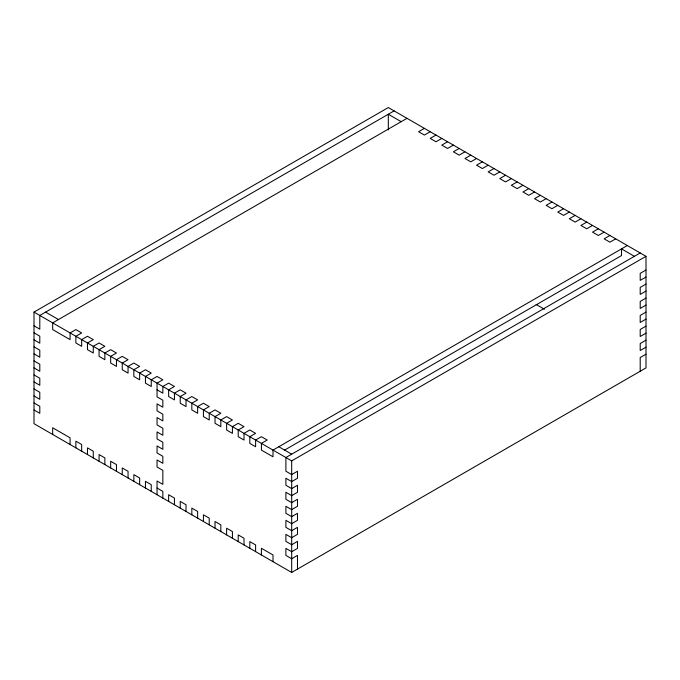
<?xml version="1.0" encoding="UTF-8"?>
<svg xmlns="http://www.w3.org/2000/svg" width="680" height="680" viewBox="0 0 680 680"><rect width="100%" height="100%" fill="white"/><g stroke="black" fill="none" stroke-linecap="round" stroke-linejoin="round"><path stroke-width="1.02" d="M34 312.103L388.314 107.542L646 256.317L646 367.897L291.686 572.458L34 423.683L34 312.103L291.686 460.879L646 256.317M394.111 110.891L39.797 315.452L39.797 329.162L34 325.813M406.997 118.329L52.683 322.889L52.683 329.587L70.074 339.626L70.074 332.936L75.871 329.587L81.668 332.936L75.871 336.277L75.871 342.975L81.668 346.324L81.668 339.626L87.474 336.277L93.27 339.626L87.474 342.975L87.474 349.673L93.27 353.013L93.27 346.324L99.067 342.975L104.865 346.324L99.067 349.673L99.067 356.363L104.865 359.712L104.865 353.013L110.661 349.673L116.458 353.013L110.661 356.363L110.661 363.06L116.458 366.409L116.458 359.712L122.256 356.363L128.053 359.712L122.256 363.06L122.256 369.75L128.053 373.099L128.053 366.409L133.85 363.06L139.647 366.409L133.85 369.75L133.85 376.448L139.647 379.797L139.647 373.099L145.452 369.75L151.249 373.099L145.452 376.448L145.452 383.146L151.249 386.486L151.249 379.797L157.046 376.448L162.843 379.797L157.046 383.146L157.046 396.848L162.843 400.197L162.843 407.209L157.046 403.869L157.046 410.881L162.843 414.23L162.843 420.92L157.046 417.571L157.046 424.906L162.843 428.255L162.843 435.268L157.046 431.919L157.046 438.931L162.843 442.281L162.843 449.293L157.046 445.944L157.046 452.965L162.843 456.305L162.843 463.318L157.046 459.977L157.046 466.99L162.843 470.339L162.843 484.364L157.046 481.015L157.046 494.725M424.388 128.367L418.591 131.716L424.388 135.065L430.194 131.716M435.99 135.065L430.194 138.414L435.99 141.763L441.787 138.414M447.585 141.763L441.787 145.103L447.585 148.453L453.381 145.103M459.179 148.453L453.381 151.802L459.179 155.15L464.975 151.802M470.772 155.15L464.975 158.499L470.772 161.84L476.569 158.499M482.366 161.84L476.569 165.189L482.366 168.538L488.172 165.189M493.969 168.538L488.172 171.887L493.969 175.236L499.766 171.887M505.563 175.236L499.766 178.585L505.563 181.925L511.36 178.585M517.157 181.925L511.36 185.274L517.157 188.623L522.954 185.274M528.751 188.623L522.954 191.972L528.751 195.321L534.548 191.972M540.354 195.321L534.548 198.662L540.354 202.011L546.15 198.662M551.947 202.011L546.15 205.36L551.947 208.709L557.744 205.36M563.542 208.709L557.744 212.058L563.542 215.398L569.338 212.058M575.135 215.398L569.338 218.748L575.135 222.097L580.933 218.748M586.729 222.097L580.933 225.446L586.729 228.794L592.527 225.446M598.332 228.794L592.527 232.135L598.332 235.484L604.129 232.135M609.926 235.484L604.129 238.833L609.926 242.182L615.723 238.833M627.317 245.531L273.003 450.092L273.003 456.79L261.409 450.092L261.409 443.394L267.206 440.045L261.409 436.704L255.612 440.045L255.612 446.743L249.806 443.394L249.806 436.704L255.612 433.355L249.806 430.006L244.009 433.355L244.009 440.045L238.213 436.704L238.213 430.006L244.009 426.657L238.213 423.308L232.416 426.657L232.416 433.355L226.619 430.006L226.619 423.308L232.416 419.968L226.619 416.619L220.822 419.968L220.822 426.657L215.024 423.308L215.024 416.619L220.822 413.27L215.024 409.921L209.227 413.27L209.227 419.968L203.43 416.619L203.43 409.921L209.227 406.572L203.43 403.231L197.633 406.572L197.633 413.27L191.828 409.921L191.828 403.231L197.633 399.882L191.828 396.534L186.031 399.882L186.031 406.572L180.234 403.231L180.234 396.534L186.031 393.184L180.234 389.835L174.437 393.184L174.437 399.882L168.64 396.534L168.64 389.835L174.437 386.486L168.64 383.146L162.843 386.486L162.843 393.184L157.046 389.835M284.317 450.254L621.52 255.57L621.52 248.88L634.406 256.317M640.203 252.969L285.889 457.529L285.889 471.24L291.686 474.589L297.483 471.24L297.483 478.252L291.686 481.601L285.889 478.252L285.889 485.265L291.686 488.614L297.483 485.265L297.483 492.277L291.686 495.627L285.889 492.277L285.889 499.29L291.686 502.639L297.483 499.29L297.483 506.302L291.686 509.651L285.889 506.302L285.889 513.323L291.686 516.664L297.483 513.323L297.483 520.336L291.686 523.685L285.889 520.336L285.889 527.348L291.686 530.697L297.483 527.348L297.483 534.361L291.686 537.71L285.889 534.361L285.889 541.373L291.686 544.722L297.483 541.373L297.483 548.386L291.686 551.735L285.889 548.386L285.889 555.399L291.686 558.748L297.483 555.399L297.483 569.109M646 270.019L640.203 273.368L640.203 280.381L646 277.041M646 284.053L640.203 287.402L640.203 294.414L646 291.065M646 298.078L640.203 301.427L640.203 308.44L646 305.091M646 312.103L640.203 315.452L640.203 322.464L646 319.115M646 326.137L640.203 329.477L640.203 336.49L646 333.149M646 340.161L640.203 343.51L640.203 350.523L646 347.174M646 354.186L640.203 357.536L640.203 371.246M401.2 121.677L388.314 114.24L388.314 129.948M536.146 304.47L544.408 309.238M45.594 312.103L58.48 319.541M278.8 446.743L291.686 454.18M34 332.826L39.797 336.175L39.797 343.188L34 339.839M34 346.851L39.797 350.2L39.797 357.212L34 353.863M34 360.885L39.797 364.225L39.797 371.246L34 367.897M34 374.909L39.797 378.258L39.797 385.271L34 381.922M34 388.934L39.797 392.284L39.797 399.296L34 395.947M34 402.959L39.797 406.308L39.797 413.321L34 409.98M157.046 488.027L162.843 491.377L162.843 498.075M291.686 460.879L291.686 572.458M273.003 561.671L273.003 554.973L261.409 548.284L261.409 554.973M255.612 551.633L255.612 544.935L249.806 541.586L249.806 548.284M244.009 544.935L244.009 538.237L238.213 534.896L238.213 541.586M232.416 538.237L232.416 531.548L226.619 528.198L226.619 534.896M220.822 531.548L220.822 524.85L215.024 521.5L215.024 528.198M209.227 524.85L209.227 518.16L203.43 514.811L203.43 521.5M197.633 518.16L197.633 511.462L191.828 508.113L191.828 514.811M186.031 511.462L186.031 504.764L180.234 501.415L180.234 508.113M174.437 504.764L174.437 498.075L168.64 494.725L168.64 501.415M151.249 491.377L151.249 484.679L145.452 481.338L145.452 488.027M139.647 484.679L139.647 477.989L133.85 474.64L133.85 481.338M128.053 477.989L128.053 471.291L122.256 467.942L122.256 474.64M116.458 471.291L116.458 464.601L110.661 461.252L110.661 467.942M104.865 464.601L104.865 457.904L99.067 454.554L99.067 461.252M93.27 457.904L93.27 451.206L87.474 447.865L87.474 454.554M81.668 451.206L81.668 444.516L75.871 441.167L75.871 447.865M70.074 444.516L70.074 437.818L52.683 427.779L52.683 434.469"/></g></svg>
